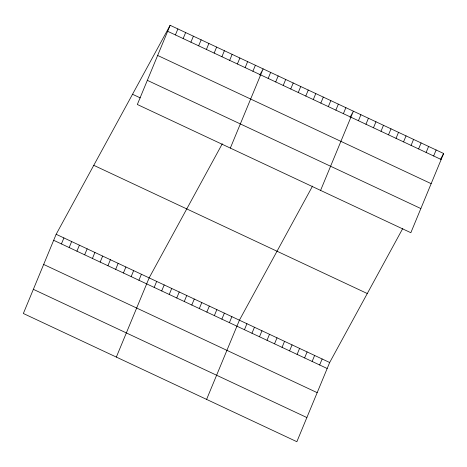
<?xml version="1.0" encoding="UTF-8"?>
<svg xmlns="http://www.w3.org/2000/svg" width="467" height="467" viewBox="0 0 467 467"><rect width="100%" height="100%" fill="white"/><g stroke="black" fill="none" stroke-linecap="round" stroke-linejoin="round"><path stroke-width="0.7" d="M170.14 25.294L137.333 104.497L410.843 232.712L443.65 153.509L170.14 25.294L56.157 234.288L23.35 313.491L296.86 441.706L329.667 362.503L402.805 228.398M61.422 243.92L63.903 237.919M69.169 247.551L71.655 241.556M76.921 251.188L79.402 245.187M175.405 34.926L177.892 28.931M84.667 254.819L87.154 248.818M183.157 38.563L185.638 32.562M92.419 258.449L94.9 252.454M190.904 42.193L193.391 36.193M100.166 262.086L102.652 256.085M198.656 45.824L201.137 39.829M107.918 265.717L110.399 259.716M206.402 49.461L208.889 43.46M115.664 269.348L118.151 263.353M214.155 53.092L216.635 47.091M123.416 272.985L125.903 266.984M221.901 56.723L224.388 50.728M131.163 276.616L133.65 270.615M229.653 60.36L232.134 54.359M138.915 280.247L141.402 274.252M237.399 63.991L239.886 57.99M116.341 357.08L149.148 277.883L222.292 143.778M245.152 67.622L247.633 61.626M154.186 287.409L156.673 281.408M161.705 290.935L164.191 284.934M252.898 71.258L255.385 65.257M169.229 294.461L171.716 288.46M230.33 148.092L263.137 68.888L259.775 75.047M176.748 297.987L179.235 291.986M268.169 78.415L270.656 72.414M184.272 301.513L186.753 295.512M275.693 81.941L278.174 75.94M191.791 305.039L194.278 299.038M283.212 85.467L285.699 79.466M199.316 308.564L201.797 302.563M290.737 88.993L293.218 82.992M206.834 312.09L209.321 306.089M298.255 92.519L300.742 86.518M214.359 315.616L216.84 309.615M305.78 96.044L308.261 90.043M221.878 319.142L224.364 313.141M313.299 99.57L315.785 93.569M229.402 322.668L231.883 316.667M320.823 103.096L323.304 97.095M206.601 399.39L239.408 320.193L312.546 186.088M328.342 106.622L330.829 100.621M244.445 329.72L246.926 323.719M335.866 110.148L338.347 104.147M251.964 333.245L254.451 327.244M343.385 113.674L345.872 107.673M259.489 336.771L261.969 330.77M320.584 190.402L353.391 111.199L350.034 117.357M267.007 340.297L269.494 334.296M358.428 120.725L360.915 114.724M274.532 343.823L277.013 337.822M365.953 124.251L368.434 118.25M282.05 347.349L284.537 341.348M373.472 127.777L375.958 121.776M289.575 350.875L292.056 344.874M380.996 131.303L383.477 125.302M297.094 354.4L299.581 348.4M388.515 134.829L391.002 128.828M304.612 357.926L307.099 351.925M396.034 138.355L398.52 132.354M312.137 361.452L314.624 355.451M403.558 141.88L406.045 135.879M319.656 364.978L322.142 358.977M411.077 145.406L413.564 139.405M418.601 148.932L421.088 142.931M426.12 152.458L428.607 146.457M433.645 155.984L436.131 149.983M440.293 159.667L443.65 153.509M167.659 31.295L441.163 159.51M157.653 55.45L431.158 183.665M147.344 80.342L420.849 208.556M132.529 94.264L140.275 97.895M93.774 165.324L367.278 293.539M56.157 234.288L329.667 362.503M53.67 240.289L327.18 368.504M43.664 264.445L317.175 392.659M33.355 289.33L306.866 417.545"/></g></svg>
